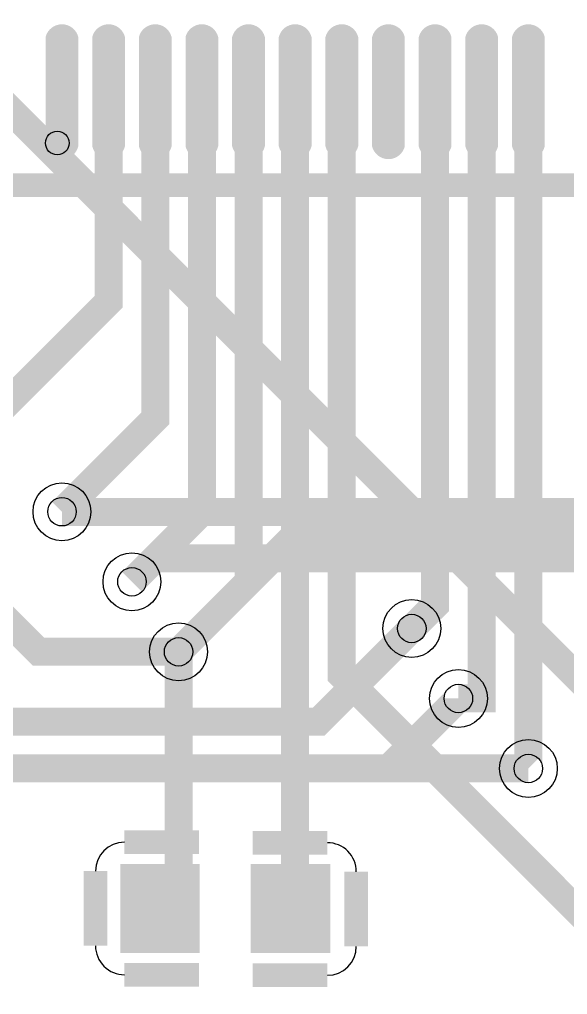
# Model space of a CAD drawing. Header units: millimetres. Extents: x -103 to 103, y -53 to 55.
# Drawn here: x -46.71 to -40.83, y -38.42 to -27.98 of the extents above; entities that cross this region are included whole.
import ezdxf

# ---------------------------------------------------------------- set-up
doc = ezdxf.new("R2010")
doc.units = ezdxf.units.MM
for name, color, linetype, true_color in [('BottomLayer', 7, 'Continuous', 0x0000ff), ('Document', 7, 'Continuous', 0xffffff), ('Hole', 7, 'Continuous', 0x222222), ('Inner1', 7, 'Continuous', 0x999966), ('Inner2', 7, 'Continuous', 0x008000), ('Multi-Layer', 7, 'Continuous', 0xc0c0c0), ('TopLayer', 7, 'Continuous', 0xff0000), ('TopPasteMaskLayer', 7, 'Continuous', 0x808080), ('TopSilkLayer', 7, 'Continuous', 0xffcc00), ('TopSolderMaskLayer', 7, 'Continuous', 0x800080)]:
    doc.layers.add(name, color=color, linetype=linetype, true_color=true_color)

msp = doc.modelspace()

# ---------------------------------------------------------------- hatches: boundary and pattern name
at = {"layer": 'TopLayer'}
for points in [[(-46.09993649987289, -29.250063500127, -0.7853981633974483), (-46.39993649987289, -29.250063500127), (-46.39993649987289, -28.250063500127, -0.7853981633974483), (-46.09993649987289, -28.250063500127)], [(-45.600063500127, -29.250063500127, -0.7853981633974483), (-45.900063500127, -29.250063500127), (-45.900063500127, -28.250063500127, -0.7853981633974483), (-45.600063500127, -28.250063500127)], [(-45.099936499873, -29.250063500127, -0.7853981633974483), (-45.399936499873, -29.250063500127), (-45.399936499873, -28.250063500127, -0.7853981633974483), (-45.099936499873, -28.250063500127)], [(-44.600063500127, -29.250063500127, -0.7853981633974483), (-44.900063500127, -29.250063500127), (-44.900063500127, -28.250063500127, -0.7853981633974483), (-44.600063500127, -28.250063500127)], [(-44.099936499873, -29.250063500127, -0.7853981633974483), (-44.399936499873, -29.250063500127), (-44.399936499873, -28.250063500127, -0.7853981633974483), (-44.099936499873, -28.250063500127)], [(-43.600063500127, -29.250063500127, -0.7853981633974483), (-43.900063500127, -29.250063500127), (-43.900063500127, -28.250063500127, -0.7853981633974483), (-43.600063500127, -28.250063500127)], [(-43.099936499873, -29.250063500127, -0.7853981633974483), (-43.399936499873, -29.250063500127), (-43.399936499873, -28.250063500127, -0.7853981633974483), (-43.099936499873, -28.250063500127)], [(-42.600063500126886, -29.250063500127, -0.7853981633974483), (-42.90006350012688, -29.250063500127), (-42.90006350012688, -28.250063500127, -0.7853981633974483), (-42.600063500126886, -28.250063500127)], [(-42.099936499873, -29.250063500127, -0.7853981633974483), (-42.399936499873, -29.250063500127), (-42.399936499873, -28.250063500127, -0.7853981633974483), (-42.099936499873, -28.250063500127)], [(-41.600063500127, -29.250063500127, -0.7853981633974483), (-41.900063500127, -29.250063500127), (-41.900063500127, -28.250063500127, -0.7853981633974483), (-41.600063500127, -28.250063500127)], [(-41.099936499873, -29.250063500127, -0.7853981633974483), (-41.399936499873, -29.250063500127), (-41.399936499873, -28.250063500127, -0.7853981633974483), (-41.099936499873, -28.250063500127)], [(-44.799999999999955, -37.95001270002547), (-45.60000000000002, -37.95001270002547), (-45.60000000000002, -37.049987299974646), (-44.799999999999955, -37.049987299974646)], [(-43.39999999999998, -37.95001270002547), (-44.200000000000045, -37.95001270002547), (-44.200000000000045, -37.049987299974646), (-43.39999999999998, -37.049987299974646)]]:
    msp.add_hatch(color=256, dxfattribs=at).paths.add_polyline_path(points)
at = {"layer": 'TopPasteMaskLayer'}
for points in [[(-46.25397510795028, -28.1000508001016), (-46.261950723901464, -28.10048260096528), (-46.269900939801914, -28.10132080264168), (-46.277774955549944, -28.10259080518165), (-46.285598171196284, -28.104292608585297), (-46.29329438658874, -28.106375412750822), (-46.30088900177793, -28.108890017780027), (-46.30830581661155, -28.111811023622067), (-46.315595631191286, -28.115113030225984), (-46.32268224536449, -28.11879603759212), (-46.329565659131276, -28.122834645669286), (-46.336220472440914, -28.127254254508557), (-46.34262128524256, -28.132029464058974), (-46.34876809753621, -28.13710947421896), (-46.35463550927102, -28.142545085090205), (-46.36022352044699, -28.148260096520175), (-46.365481330962666, -28.15427990855983), (-46.370408940817924, -28.160553721107476), (-46.375006350012654, -28.167081534163003), (-46.37922275844551, -28.17386334772675), (-46.38310896621783, -28.18084836169669), (-46.38658877317744, -28.18803657607316), (-46.38968757937516, -28.195377190754357), (-46.392405384810786, -28.20289560579124), (-46.39471678943357, -28.21054102108201), (-46.39662179324364, -28.218313436626886), (-46.398094996190025, -28.226162052324185), (-46.399161798323576, -28.234061468122945), (-46.39979679959356, -28.24203708407424), (-46.40000000000009, -28.250012700025422), (-46.40000000000009, -29.250012700025422), (-46.39979679959356, -29.257988315976718), (-46.399161798323576, -29.2659639319279), (-46.398094996190025, -29.273863347726774), (-46.39662179324364, -29.28171196342396), (-46.39471678943357, -29.289484378968723), (-46.392405384810786, -29.297129794259604), (-46.38968757937516, -29.304648209296488), (-46.38658877317744, -29.311988823977686), (-46.38310896621783, -29.31917703835404), (-46.37922275844551, -29.326162052324094), (-46.375006350012654, -29.332943865887728), (-46.370408940817924, -29.33947167894337), (-46.365481330962666, -29.345745491491016), (-46.36022352044699, -29.351765303530556), (-46.35463550927102, -29.35748031496064), (-46.34876809753621, -29.362915925831885), (-46.34262128524256, -29.36799593599187), (-46.336220472440914, -29.3727711455424), (-46.329565659131276, -29.377190754381445), (-46.32268224536449, -29.381229362458726), (-46.315595631191286, -29.384912369824747), (-46.30830581661155, -29.388214376428778), (-46.30088900177793, -29.391135382270818), (-46.29329438658874, -29.393649987300023), (-46.285598171196284, -29.39573279146566), (-46.277774955549944, -29.397434594869196), (-46.269900939801914, -29.398704597409164), (-46.261950723901464, -29.39954279908568), (-46.25397510795028, -29.399974599949132), (-46.24599949199887, -29.399974599949132), (-46.23802387604769, -29.39954279908568), (-46.23007366014724, -29.398704597409164), (-46.22219964439921, -29.397434594869196), (-46.21437642875287, -29.39573279146566), (-46.206680213360414, -29.393649987300023), (-46.19908559817122, -29.391135382270818), (-46.191668783337605, -29.388214376428778), (-46.18437896875798, -29.384912369824747), (-46.17729235458478, -29.381229362458726), (-46.17040894081788, -29.377190754381445), (-46.16375412750824, -29.3727711455424), (-46.1573533147066, -29.36799593599187), (-46.15120650241295, -29.362915925831885), (-46.145339090678135, -29.35748031496064), (-46.13975107950216, -29.351765303530556), (-46.13449326898649, -29.345745491491016), (-46.12956565913123, -29.33947167894337), (-46.1249682499365, -29.332943865887728), (-46.12075184150365, -29.326162052324094), (-46.11686563373132, -29.31917703835404), (-46.11338582677172, -29.311988823977686), (-46.11028702057399, -29.304648209296488), (-46.10756921513848, -29.297129794259604), (-46.10525781051558, -29.289484378968723), (-46.103352806705516, -29.28171196342396), (-46.10187960375913, -29.273863347726774), (-46.10081280162558, -29.2659639319279), (-46.100177800355596, -29.257988315976718), (-46.09997459994929, -29.250012700025422), (-46.09997459994929, -28.250012700025422), (-46.100177800355596, -28.24203708407424), (-46.10081280162558, -28.234061468122945), (-46.10187960375913, -28.226162052324185), (-46.103352806705516, -28.218313436626886), (-46.10525781051558, -28.21054102108201), (-46.10756921513848, -28.20289560579124), (-46.11028702057399, -28.195377190754357), (-46.11338582677172, -28.18803657607316), (-46.11686563373132, -28.18084836169669), (-46.12075184150365, -28.17386334772675), (-46.1249682499365, -28.167081534163003), (-46.12956565913123, -28.160553721107476), (-46.13449326898649, -28.15427990855983), (-46.13975107950216, -28.148260096520175), (-46.145339090678135, -28.142545085090205), (-46.15120650241295, -28.13710947421896), (-46.1573533147066, -28.132029464058974), (-46.16375412750824, -28.127254254508557), (-46.17040894081788, -28.122834645669286), (-46.17729235458478, -28.11879603759212), (-46.18437896875798, -28.115113030225984), (-46.191668783337605, -28.111811023622067), (-46.19908559817122, -28.108890017780027), (-46.206680213360414, -28.106375412750822), (-46.21437642875287, -28.104292608585297), (-46.22219964439921, -28.10259080518165), (-46.23007366014724, -28.10132080264168), (-46.23802387604769, -28.10048260096528), (-46.24599949199887, -28.1000508001016)], [(-45.754102108204165, -28.1000508001016), (-45.76207772415546, -28.10048260096528), (-45.77002794005591, -28.10132080264168), (-45.77790195580394, -28.10259080518165), (-45.785725171450395, -28.104292608585297), (-45.79342138684274, -28.106375412750822), (-45.80101600203204, -28.108890017780027), (-45.80843281686566, -28.111811023622067), (-45.81572263144517, -28.115113030225984), (-45.82280924561849, -28.11879603759212), (-45.82969265938539, -28.122834645669286), (-45.83634747269491, -28.127254254508557), (-45.842748285496555, -28.132029464058974), (-45.84889509779009, -28.13710947421896), (-45.85476250952502, -28.142545085090205), (-45.860350520701104, -28.148260096520175), (-45.86560833121666, -28.15427990855983), (-45.87053594107181, -28.160553721107476), (-45.87513335026665, -28.167081534163003), (-45.879349758699504, -28.17386334772675), (-45.88323596647194, -28.18084836169669), (-45.88671577343155, -28.18803657607316), (-45.88981457962916, -28.195377190754357), (-45.89253238506478, -28.20289560579124), (-45.89484378968757, -28.21054102108201), (-45.89674879349752, -28.218313436626886), (-45.89822199644402, -28.226162052324185), (-45.89928879857757, -28.234061468122945), (-45.899923799847556, -28.24203708407424), (-45.900127000253974, -28.250012700025422), (-45.900127000253974, -29.250012700025422), (-45.899923799847556, -29.257988315976718), (-45.89928879857757, -29.2659639319279), (-45.89822199644402, -29.273863347726774), (-45.89674879349752, -29.28171196342396), (-45.89484378968757, -29.289484378968723), (-45.89253238506478, -29.297129794259604), (-45.88981457962916, -29.304648209296488), (-45.88671577343155, -29.311988823977686), (-45.88323596647194, -29.31917703835404), (-45.879349758699504, -29.326162052324094), (-45.87513335026665, -29.332943865887728), (-45.87053594107181, -29.33947167894337), (-45.86560833121666, -29.345745491491016), (-45.860350520701104, -29.351765303530556), (-45.85476250952502, -29.35748031496064), (-45.84889509779009, -29.362915925831885), (-45.842748285496555, -29.36799593599187), (-45.83634747269491, -29.3727711455424), (-45.82969265938539, -29.377190754381445), (-45.82280924561849, -29.381229362458726), (-45.81572263144517, -29.384912369824747), (-45.80843281686566, -29.388214376428778), (-45.80101600203204, -29.391135382270818), (-45.79342138684274, -29.393649987300023), (-45.785725171450395, -29.39573279146566), (-45.77790195580394, -29.397434594869196), (-45.77002794005591, -29.398704597409164), (-45.76207772415546, -29.39954279908568), (-45.754102108204165, -29.399974599949132), (-45.746126492252984, -29.399974599949132), (-45.7381508763018, -29.39954279908568), (-45.73020066040135, -29.398704597409164), (-45.72232664465332, -29.397434594869196), (-45.71450342900687, -29.39573279146566), (-45.70680721361441, -29.393649987300023), (-45.69921259842522, -29.391135382270818), (-45.6917957835916, -29.388214376428778), (-45.684505969011866, -29.384912369824747), (-45.67741935483866, -29.381229362458726), (-45.670535941071876, -29.377190754381445), (-45.66388112776224, -29.3727711455424), (-45.657480314960594, -29.36799593599187), (-45.651333502666944, -29.362915925831885), (-45.645466090932246, -29.35748031496064), (-45.63987807975616, -29.351765303530556), (-45.6346202692406, -29.345745491491016), (-45.62969265938534, -29.33947167894337), (-45.6250952501905, -29.332943865887728), (-45.620878841757644, -29.326162052324094), (-45.616992633985205, -29.31917703835404), (-45.6135128270256, -29.311988823977686), (-45.6104140208281, -29.304648209296488), (-45.607696215392366, -29.297129794259604), (-45.60538481076969, -29.289484378968723), (-45.603479806959626, -29.28171196342396), (-45.60200660401324, -29.273863347726774), (-45.60093980187969, -29.2659639319279), (-45.60030480060959, -29.257988315976718), (-45.600101600203175, -29.250012700025422), (-45.600101600203175, -28.250012700025422), (-45.60030480060959, -28.24203708407424), (-45.60093980187969, -28.234061468122945), (-45.60200660401324, -28.226162052324185), (-45.603479806959626, -28.218313436626886), (-45.60538481076969, -28.21054102108201), (-45.607696215392366, -28.20289560579124), (-45.6104140208281, -28.195377190754357), (-45.6135128270256, -28.18803657607316), (-45.616992633985205, -28.18084836169669), (-45.620878841757644, -28.17386334772675), (-45.6250952501905, -28.167081534163003), (-45.62969265938534, -28.160553721107476), (-45.6346202692406, -28.15427990855983), (-45.63987807975616, -28.148260096520175), (-45.645466090932246, -28.142545085090205), (-45.651333502666944, -28.13710947421896), (-45.657480314960594, -28.132029464058974), (-45.66388112776224, -28.127254254508557), (-45.670535941071876, -28.122834645669286), (-45.67741935483866, -28.11879603759212), (-45.684505969011866, -28.115113030225984), (-45.6917957835916, -28.111811023622067), (-45.69921259842522, -28.108890017780027), (-45.70680721361441, -28.106375412750822), (-45.71450342900687, -28.104292608585297), (-45.72232664465332, -28.10259080518165), (-45.73020066040135, -28.10132080264168), (-45.7381508763018, -28.10048260096528), (-45.746126492252984, -28.1000508001016)], [(-45.238023876047805, -28.10048260096528), (-45.24599949199899, -28.1000508001016), (-45.25397510795028, -28.1000508001016), (-45.261950723901464, -28.10048260096528), (-45.269900939801914, -28.10132080264168), (-45.277774955549944, -28.10259080518165), (-45.2855981711964, -28.104292608585297), (-45.29329438658874, -28.106375412750822), (-45.300889001778046, -28.108890017780027), (-45.308305816611664, -28.111811023622067), (-45.31559563119117, -28.115113030225984), (-45.32268224536449, -28.11879603759212), (-45.329565659131276, -28.122834645669286), (-45.336220472440914, -28.127254254508557), (-45.34262128524256, -28.132029464058974), (-45.34876809753621, -28.13710947421896), (-45.35463550927102, -28.142545085090205), (-45.36022352044699, -28.148260096520175), (-45.365481330962666, -28.15427990855983), (-45.370408940817924, -28.160553721107476), (-45.375006350012654, -28.167081534163003), (-45.37922275844551, -28.17386334772675), (-45.38310896621795, -28.18084836169669), (-45.38658877317755, -28.18803657607316), (-45.38968757937516, -28.195377190754357), (-45.39240538481067, -28.20289560579124), (-45.39471678943357, -28.21054102108201), (-45.39662179324364, -28.218313436626886), (-45.398094996190025, -28.226162052324185), (-45.399161798323576, -28.234061468122945), (-45.39979679959356, -28.24203708407424), (-45.39999999999998, -28.250012700025422), (-45.39999999999998, -29.250012700025422), (-45.39979679959356, -29.257988315976718), (-45.399161798323576, -29.2659639319279), (-45.398094996190025, -29.273863347726774), (-45.39662179324364, -29.28171196342396), (-45.39471678943357, -29.289484378968723), (-45.39240538481067, -29.297129794259604), (-45.38968757937516, -29.304648209296488), (-45.38658877317755, -29.311988823977686), (-45.38310896621795, -29.31917703835404), (-45.37922275844551, -29.326162052324094), (-45.375006350012654, -29.332943865887728), (-45.370408940817924, -29.33947167894337), (-45.365481330962666, -29.345745491491016), (-45.36022352044699, -29.351765303530556), (-45.35463550927102, -29.35748031496064), (-45.34876809753621, -29.362915925831885), (-45.34262128524256, -29.36799593599187), (-45.336220472440914, -29.3727711455424), (-45.329565659131276, -29.377190754381445), (-45.32268224536449, -29.381229362458726), (-45.31559563119117, -29.384912369824747), (-45.308305816611664, -29.388214376428778), (-45.300889001778046, -29.391135382270818), (-45.29329438658874, -29.393649987300023), (-45.2855981711964, -29.39573279146566), (-45.277774955549944, -29.397434594869196), (-45.269900939801914, -29.398704597409164), (-45.261950723901464, -29.39954279908568), (-45.25397510795028, -29.399974599949132), (-45.24599949199899, -29.399974599949132), (-45.238023876047805, -29.39954279908568), (-45.230073660147355, -29.398704597409164), (-45.222199644399325, -29.397434594869196), (-45.21437642875287, -29.39573279146566), (-45.206680213360414, -29.393649987300023), (-45.19908559817122, -29.391135382270818), (-45.191668783337605, -29.388214376428778), (-45.18437896875787, -29.384912369824747), (-45.177292354584665, -29.381229362458726), (-45.17040894081788, -29.377190754381445), (-45.16375412750824, -29.3727711455424), (-45.15735331470671, -29.36799593599187), (-45.15120650241295, -29.362915925831885), (-45.145339090678135, -29.35748031496064), (-45.13975107950216, -29.351765303530556), (-45.13449326898649, -29.345745491491016), (-45.129565659131345, -29.33947167894337), (-45.1249682499365, -29.332943865887728), (-45.12075184150376, -29.326162052324094), (-45.11686563373132, -29.31917703835404), (-45.113385826771605, -29.311988823977686), (-45.110287020574106, -29.304648209296488), (-45.10756921513837, -29.297129794259604), (-45.10525781051558, -29.289484378968723), (-45.10335280670563, -29.28171196342396), (-45.101879603759244, -29.273863347726774), (-45.10081280162558, -29.2659639319279), (-45.100177800355596, -29.257988315976718), (-45.09997459994918, -29.250012700025422), (-45.09997459994918, -28.250012700025422), (-45.100177800355596, -28.24203708407424), (-45.10081280162558, -28.234061468122945), (-45.101879603759244, -28.226162052324185), (-45.10335280670563, -28.218313436626886), (-45.10525781051558, -28.21054102108201), (-45.10756921513837, -28.20289560579124), (-45.110287020574106, -28.195377190754357), (-45.113385826771605, -28.18803657607316), (-45.11686563373132, -28.18084836169669), (-45.12075184150376, -28.17386334772675), (-45.1249682499365, -28.167081534163003), (-45.129565659131345, -28.160553721107476), (-45.13449326898649, -28.15427990855983), (-45.13975107950216, -28.148260096520175), (-45.145339090678135, -28.142545085090205), (-45.15120650241295, -28.13710947421896), (-45.15735331470671, -28.132029464058974), (-45.16375412750824, -28.127254254508557), (-45.17040894081788, -28.122834645669286), (-45.177292354584665, -28.11879603759212), (-45.18437896875787, -28.115113030225984), (-45.191668783337605, -28.111811023622067), (-45.19908559817122, -28.108890017780027), (-45.206680213360414, -28.106375412750822), (-45.21437642875287, -28.104292608585297), (-45.222199644399325, -28.10259080518165), (-45.230073660147355, -28.10132080264168)], [(-44.754102108204165, -28.1000508001016), (-44.76207772415546, -28.10048260096528), (-44.7700279400558, -28.10132080264168), (-44.77790195580383, -28.10259080518165), (-44.78572517145028, -28.104292608585297), (-44.79342138684285, -28.106375412750822), (-44.80101600203204, -28.108890017780027), (-44.80843281686566, -28.111811023622067), (-44.81572263144528, -28.115113030225984), (-44.82280924561849, -28.11879603759212), (-44.82969265938527, -28.122834645669286), (-44.83634747269491, -28.127254254508557), (-44.842748285496555, -28.132029464058974), (-44.848895097790205, -28.13710947421896), (-44.8547625095249, -28.142545085090205), (-44.860350520701104, -28.148260096520175), (-44.86560833121666, -28.15427990855983), (-44.87053594107181, -28.160553721107476), (-44.875133350266765, -28.167081534163003), (-44.879349758699504, -28.17386334772675), (-44.88323596647194, -28.18084836169669), (-44.88671577343155, -28.18803657607316), (-44.88981457962916, -28.195377190754357), (-44.89253238506478, -28.20289560579124), (-44.89484378968757, -28.21054102108201), (-44.89674879349752, -28.218313436626886), (-44.89822199644391, -28.226162052324185), (-44.89928879857757, -28.234061468122945), (-44.89992379984767, -28.24203708407424), (-44.900127000253974, -28.250012700025422), (-44.900127000253974, -29.250012700025422), (-44.89992379984767, -29.257988315976718), (-44.89928879857757, -29.2659639319279), (-44.89822199644391, -29.273863347726774), (-44.89674879349752, -29.28171196342396), (-44.89484378968757, -29.289484378968723), (-44.89253238506478, -29.297129794259604), (-44.88981457962916, -29.304648209296488), (-44.88671577343155, -29.311988823977686), (-44.88323596647194, -29.31917703835404), (-44.879349758699504, -29.326162052324094), (-44.875133350266765, -29.332943865887728), (-44.87053594107181, -29.33947167894337), (-44.86560833121666, -29.345745491491016), (-44.860350520701104, -29.351765303530556), (-44.8547625095249, -29.35748031496064), (-44.848895097790205, -29.362915925831885), (-44.842748285496555, -29.36799593599187), (-44.83634747269491, -29.3727711455424), (-44.82969265938527, -29.377190754381445), (-44.82280924561849, -29.381229362458726), (-44.81572263144528, -29.384912369824747), (-44.80843281686566, -29.388214376428778), (-44.80101600203204, -29.391135382270818), (-44.79342138684285, -29.393649987300023), (-44.78572517145028, -29.39573279146566), (-44.77790195580383, -29.397434594869196), (-44.7700279400558, -29.398704597409164), (-44.76207772415546, -29.39954279908568), (-44.754102108204165, -29.399974599949132), (-44.746126492252984, -29.399974599949132), (-44.7381508763018, -29.39954279908568), (-44.73020066040135, -29.398704597409164), (-44.72232664465332, -29.397434594869196), (-44.71450342900687, -29.39573279146566), (-44.70680721361441, -29.393649987300023), (-44.699212598425106, -29.391135382270818), (-44.69179578359149, -29.388214376428778), (-44.68450596901198, -29.384912369824747), (-44.67741935483866, -29.381229362458726), (-44.670535941071876, -29.377190754381445), (-44.66388112776224, -29.3727711455424), (-44.657480314960594, -29.36799593599187), (-44.65133350266706, -29.362915925831885), (-44.645466090932246, -29.35748031496064), (-44.639878079756045, -29.351765303530556), (-44.6346202692406, -29.345745491491016), (-44.62969265938534, -29.33947167894337), (-44.6250952501905, -29.332943865887728), (-44.620878841757644, -29.326162052324094), (-44.616992633985205, -29.31917703835404), (-44.6135128270256, -29.311988823977686), (-44.61041402082799, -29.304648209296488), (-44.607696215392366, -29.297129794259604), (-44.60538481076958, -29.289484378968723), (-44.603479806959626, -29.28171196342396), (-44.60200660401324, -29.273863347726774), (-44.600939801879576, -29.2659639319279), (-44.60030480060959, -29.257988315976718), (-44.600101600203175, -29.250012700025422), (-44.600101600203175, -28.250012700025422), (-44.60030480060959, -28.24203708407424), (-44.600939801879576, -28.234061468122945), (-44.60200660401324, -28.226162052324185), (-44.603479806959626, -28.218313436626886), (-44.60538481076958, -28.21054102108201), (-44.607696215392366, -28.20289560579124), (-44.61041402082799, -28.195377190754357), (-44.6135128270256, -28.18803657607316), (-44.616992633985205, -28.18084836169669), (-44.620878841757644, -28.17386334772675), (-44.6250952501905, -28.167081534163003), (-44.62969265938534, -28.160553721107476), (-44.6346202692406, -28.15427990855983), (-44.639878079756045, -28.148260096520175), (-44.645466090932246, -28.142545085090205), (-44.65133350266706, -28.13710947421896), (-44.657480314960594, -28.132029464058974), (-44.66388112776224, -28.127254254508557), (-44.670535941071876, -28.122834645669286), (-44.67741935483866, -28.11879603759212), (-44.68450596901198, -28.115113030225984), (-44.69179578359149, -28.111811023622067), (-44.699212598425106, -28.108890017780027), (-44.70680721361441, -28.106375412750822), (-44.71450342900687, -28.104292608585297), (-44.72232664465332, -28.10259080518165), (-44.73020066040135, -28.10132080264168), (-44.7381508763018, -28.10048260096528), (-44.746126492252984, -28.1000508001016)], [(-44.238023876047805, -28.10048260096528), (-44.24599949199899, -28.1000508001016), (-44.25397510795017, -28.1000508001016), (-44.261950723901464, -28.10048260096528), (-44.2699009398018, -28.10132080264168), (-44.277774955549944, -28.10259080518165), (-44.2855981711964, -28.104292608585297), (-44.29329438658874, -28.106375412750822), (-44.300889001778046, -28.108890017780027), (-44.308305816611664, -28.111811023622067), (-44.31559563119117, -28.115113030225984), (-44.32268224536449, -28.11879603759212), (-44.32956565913139, -28.122834645669286), (-44.336220472440914, -28.127254254508557), (-44.34262128524256, -28.132029464058974), (-44.348768097536095, -28.13710947421896), (-44.35463550927102, -28.142545085090205), (-44.36022352044711, -28.148260096520175), (-44.365481330962666, -28.15427990855983), (-44.37040894081781, -28.160553721107476), (-44.375006350012654, -28.167081534163003), (-44.37922275844551, -28.17386334772675), (-44.38310896621795, -28.18084836169669), (-44.38658877317755, -28.18803657607316), (-44.38968757937516, -28.195377190754357), (-44.392405384810786, -28.20289560579124), (-44.39471678943357, -28.21054102108201), (-44.396621793243526, -28.218313436626886), (-44.398094996190025, -28.226162052324185), (-44.399161798323576, -28.234061468122945), (-44.39979679959367, -28.24203708407424), (-44.39999999999998, -28.250012700025422), (-44.39999999999998, -29.250012700025422), (-44.39979679959367, -29.257988315976718), (-44.399161798323576, -29.2659639319279), (-44.398094996190025, -29.273863347726774), (-44.396621793243526, -29.28171196342396), (-44.39471678943357, -29.289484378968723), (-44.392405384810786, -29.297129794259604), (-44.38968757937516, -29.304648209296488), (-44.38658877317755, -29.311988823977686), (-44.38310896621795, -29.31917703835404), (-44.37922275844551, -29.326162052324094), (-44.375006350012654, -29.332943865887728), (-44.37040894081781, -29.33947167894337), (-44.365481330962666, -29.345745491491016), (-44.36022352044711, -29.351765303530556), (-44.35463550927102, -29.35748031496064), (-44.348768097536095, -29.362915925831885), (-44.34262128524256, -29.36799593599187), (-44.336220472440914, -29.3727711455424), (-44.32956565913139, -29.377190754381445), (-44.32268224536449, -29.381229362458726), (-44.31559563119117, -29.384912369824747), (-44.308305816611664, -29.388214376428778), (-44.300889001778046, -29.391135382270818), (-44.29329438658874, -29.393649987300023), (-44.2855981711964, -29.39573279146566), (-44.277774955549944, -29.397434594869196), (-44.2699009398018, -29.398704597409164), (-44.261950723901464, -29.39954279908568), (-44.25397510795017, -29.399974599949132), (-44.24599949199899, -29.399974599949132), (-44.238023876047805, -29.39954279908568), (-44.230073660147355, -29.398704597409164), (-44.222199644399325, -29.397434594869196), (-44.21437642875287, -29.39573279146566), (-44.20668021336053, -29.393649987300023), (-44.19908559817122, -29.391135382270818), (-44.19166878333749, -29.388214376428778), (-44.18437896875787, -29.384912369824747), (-44.177292354584665, -29.381229362458726), (-44.17040894081788, -29.377190754381445), (-44.16375412750824, -29.3727711455424), (-44.1573533147066, -29.36799593599187), (-44.15120650241295, -29.362915925831885), (-44.14533909067825, -29.35748031496064), (-44.13975107950216, -29.351765303530556), (-44.1344932689866, -29.345745491491016), (-44.129565659131345, -29.33947167894337), (-44.12496824993639, -29.332943865887728), (-44.12075184150365, -29.326162052324094), (-44.11686563373121, -29.31917703835404), (-44.113385826771605, -29.311988823977686), (-44.110287020574106, -29.304648209296488), (-44.10756921513837, -29.297129794259604), (-44.105257810515695, -29.289484378968723), (-44.10335280670563, -29.28171196342396), (-44.101879603759244, -29.273863347726774), (-44.10081280162558, -29.2659639319279), (-44.100177800355596, -29.257988315976718), (-44.09997459994918, -29.250012700025422), (-44.09997459994918, -28.250012700025422), (-44.100177800355596, -28.24203708407424), (-44.10081280162558, -28.234061468122945), (-44.101879603759244, -28.226162052324185), (-44.10335280670563, -28.218313436626886), (-44.105257810515695, -28.21054102108201), (-44.10756921513837, -28.20289560579124), (-44.110287020574106, -28.195377190754357), (-44.113385826771605, -28.18803657607316), (-44.11686563373121, -28.18084836169669), (-44.12075184150365, -28.17386334772675), (-44.12496824993639, -28.167081534163003), (-44.129565659131345, -28.160553721107476), (-44.1344932689866, -28.15427990855983), (-44.13975107950216, -28.148260096520175), (-44.14533909067825, -28.142545085090205), (-44.15120650241295, -28.13710947421896), (-44.1573533147066, -28.132029464058974), (-44.16375412750824, -28.127254254508557), (-44.17040894081788, -28.122834645669286), (-44.177292354584665, -28.11879603759212), (-44.18437896875787, -28.115113030225984), (-44.19166878333749, -28.111811023622067), (-44.19908559817122, -28.108890017780027), (-44.20668021336053, -28.106375412750822), (-44.21437642875287, -28.104292608585297), (-44.222199644399325, -28.10259080518165), (-44.230073660147355, -28.10132080264168)], [(-43.754102108204165, -28.1000508001016), (-43.76207772415535, -28.10048260096528), (-43.77002794005591, -28.10132080264168), (-43.77790195580383, -28.10259080518165), (-43.78572517145028, -28.104292608585297), (-43.79342138684274, -28.106375412750822), (-43.80101600203193, -28.108890017780027), (-43.80843281686566, -28.111811023622067), (-43.81572263144528, -28.115113030225984), (-43.82280924561849, -28.11879603759212), (-43.82969265938527, -28.122834645669286), (-43.836347472695024, -28.127254254508557), (-43.842748285496555, -28.132029464058974), (-43.848895097790205, -28.13710947421896), (-43.85476250952502, -28.142545085090205), (-43.86035052070099, -28.148260096520175), (-43.86560833121666, -28.15427990855983), (-43.87053594107192, -28.160553721107476), (-43.87513335026665, -28.167081534163003), (-43.879349758699504, -28.17386334772675), (-43.88323596647194, -28.18084836169669), (-43.88671577343155, -28.18803657607316), (-43.889814579629046, -28.195377190754357), (-43.89253238506478, -28.20289560579124), (-43.89484378968757, -28.21054102108201), (-43.896748793497636, -28.218313436626886), (-43.89822199644391, -28.226162052324185), (-43.89928879857757, -28.234061468122945), (-43.899923799847556, -28.24203708407424), (-43.900127000253974, -28.250012700025422), (-43.900127000253974, -29.250012700025422), (-43.899923799847556, -29.257988315976718), (-43.89928879857757, -29.2659639319279), (-43.89822199644391, -29.273863347726774), (-43.896748793497636, -29.28171196342396), (-43.89484378968757, -29.289484378968723), (-43.89253238506478, -29.297129794259604), (-43.889814579629046, -29.304648209296488), (-43.88671577343155, -29.311988823977686), (-43.88323596647194, -29.31917703835404), (-43.879349758699504, -29.326162052324094), (-43.87513335026665, -29.332943865887728), (-43.87053594107192, -29.33947167894337), (-43.86560833121666, -29.345745491491016), (-43.86035052070099, -29.351765303530556), (-43.85476250952502, -29.35748031496064), (-43.848895097790205, -29.362915925831885), (-43.842748285496555, -29.36799593599187), (-43.836347472695024, -29.3727711455424), (-43.82969265938527, -29.377190754381445), (-43.82280924561849, -29.381229362458726), (-43.81572263144528, -29.384912369824747), (-43.80843281686566, -29.388214376428778), (-43.80101600203193, -29.391135382270818), (-43.79342138684274, -29.393649987300023), (-43.78572517145028, -29.39573279146566), (-43.77790195580383, -29.397434594869196), (-43.77002794005591, -29.398704597409164), (-43.76207772415535, -29.39954279908568), (-43.754102108204165, -29.399974599949132), (-43.746126492252984, -29.399974599949132), (-43.73815087630169, -29.39954279908568), (-43.73020066040135, -29.398704597409164), (-43.72232664465321, -29.397434594869196), (-43.714503429006754, -29.39573279146566), (-43.70680721361441, -29.393649987300023), (-43.69921259842522, -29.391135382270818), (-43.6917957835916, -29.388214376428778), (-43.68450596901198, -29.384912369824747), (-43.677419354838776, -29.381229362458726), (-43.670535941071876, -29.377190754381445), (-43.66388112776224, -29.3727711455424), (-43.657480314960594, -29.36799593599187), (-43.65133350266706, -29.362915925831885), (-43.64546609093213, -29.35748031496064), (-43.63987807975616, -29.351765303530556), (-43.634620269240486, -29.345745491491016), (-43.62969265938534, -29.33947167894337), (-43.6250952501905, -29.332943865887728), (-43.620878841757644, -29.326162052324094), (-43.616992633985205, -29.31917703835404), (-43.6135128270256, -29.311988823977686), (-43.61041402082799, -29.304648209296488), (-43.60769621539248, -29.297129794259604), (-43.60538481076958, -29.289484378968723), (-43.603479806959626, -29.28171196342396), (-43.60200660401313, -29.273863347726774), (-43.600939801879576, -29.2659639319279), (-43.60030480060959, -29.257988315976718), (-43.600101600203175, -29.250012700025422), (-43.600101600203175, -28.250012700025422), (-43.60030480060959, -28.24203708407424), (-43.600939801879576, -28.234061468122945), (-43.60200660401313, -28.226162052324185), (-43.603479806959626, -28.218313436626886), (-43.60538481076958, -28.21054102108201), (-43.60769621539248, -28.20289560579124), (-43.61041402082799, -28.195377190754357), (-43.6135128270256, -28.18803657607316), (-43.616992633985205, -28.18084836169669), (-43.620878841757644, -28.17386334772675), (-43.6250952501905, -28.167081534163003), (-43.62969265938534, -28.160553721107476), (-43.634620269240486, -28.15427990855983), (-43.63987807975616, -28.148260096520175), (-43.64546609093213, -28.142545085090205), (-43.65133350266706, -28.13710947421896), (-43.657480314960594, -28.132029464058974), (-43.66388112776224, -28.127254254508557), (-43.670535941071876, -28.122834645669286), (-43.677419354838776, -28.11879603759212), (-43.68450596901198, -28.115113030225984), (-43.6917957835916, -28.111811023622067), (-43.69921259842522, -28.108890017780027), (-43.70680721361441, -28.106375412750822), (-43.714503429006754, -28.104292608585297), (-43.72232664465321, -28.10259080518165), (-43.73020066040135, -28.10132080264168), (-43.73815087630169, -28.10048260096528), (-43.746126492252984, -28.1000508001016)], [(-43.23802387604769, -28.10048260096528), (-43.24599949199899, -28.1000508001016), (-43.25397510795017, -28.1000508001016), (-43.26195072390135, -28.10048260096528), (-43.2699009398018, -28.10132080264168), (-43.27777495554983, -28.10259080518165), (-43.285598171196284, -28.104292608585297), (-43.293294386588855, -28.106375412750822), (-43.300889001778046, -28.108890017780027), (-43.308305816611664, -28.111811023622067), (-43.315595631191286, -28.115113030225984), (-43.32268224536449, -28.11879603759212), (-43.329565659131276, -28.122834645669286), (-43.336220472440914, -28.127254254508557), (-43.34262128524256, -28.132029464058974), (-43.34876809753621, -28.13710947421896), (-43.35463550927102, -28.142545085090205), (-43.36022352044699, -28.148260096520175), (-43.36548133096255, -28.15427990855983), (-43.37040894081781, -28.160553721107476), (-43.37500635001277, -28.167081534163003), (-43.37922275844551, -28.17386334772675), (-43.38310896621795, -28.18084836169669), (-43.38658877317755, -28.18803657607316), (-43.38968757937516, -28.195377190754357), (-43.392405384810786, -28.20289560579124), (-43.39471678943357, -28.21054102108201), (-43.396621793243526, -28.218313436626886), (-43.39809499618991, -28.226162052324185), (-43.399161798323576, -28.234061468122945), (-43.39979679959356, -28.24203708407424), (-43.39999999999998, -28.250012700025422), (-43.39999999999998, -29.250012700025422), (-43.39979679959356, -29.257988315976718), (-43.399161798323576, -29.2659639319279), (-43.39809499618991, -29.273863347726774), (-43.396621793243526, -29.28171196342396), (-43.39471678943357, -29.289484378968723), (-43.392405384810786, -29.297129794259604), (-43.38968757937516, -29.304648209296488), (-43.38658877317755, -29.311988823977686), (-43.38310896621795, -29.31917703835404), (-43.37922275844551, -29.326162052324094), (-43.37500635001277, -29.332943865887728), (-43.37040894081781, -29.33947167894337), (-43.36548133096255, -29.345745491491016), (-43.36022352044699, -29.351765303530556), (-43.35463550927102, -29.35748031496064), (-43.34876809753621, -29.362915925831885), (-43.34262128524256, -29.36799593599187), (-43.336220472440914, -29.3727711455424), (-43.329565659131276, -29.377190754381445), (-43.32268224536449, -29.381229362458726), (-43.315595631191286, -29.384912369824747), (-43.308305816611664, -29.388214376428778), (-43.300889001778046, -29.391135382270818), (-43.293294386588855, -29.393649987300023), (-43.285598171196284, -29.39573279146566), (-43.27777495554983, -29.397434594869196), (-43.2699009398018, -29.398704597409164), (-43.26195072390135, -29.39954279908568), (-43.25397510795017, -29.399974599949132), (-43.24599949199899, -29.399974599949132), (-43.23802387604769, -29.39954279908568), (-43.230073660147355, -29.398704597409164), (-43.222199644399325, -29.397434594869196), (-43.21437642875287, -29.39573279146566), (-43.206680213360414, -29.393649987300023), (-43.19908559817111, -29.391135382270818), (-43.19166878333749, -29.388214376428778), (-43.18437896875798, -29.384912369824747), (-43.177292354584665, -29.381229362458726), (-43.170408940817765, -29.377190754381445), (-43.16375412750824, -29.3727711455424), (-43.1573533147066, -29.36799593599187), (-43.15120650241306, -29.362915925831885), (-43.145339090678135, -29.35748031496064), (-43.13975107950216, -29.351765303530556), (-43.13449326898649, -29.345745491491016), (-43.129565659131345, -29.33947167894337), (-43.1249682499365, -29.332943865887728), (-43.12075184150365, -29.326162052324094), (-43.11686563373121, -29.31917703835404), (-43.113385826771605, -29.311988823977686), (-43.11028702057399, -29.304648209296488), (-43.10756921513848, -29.297129794259604), (-43.10525781051558, -29.289484378968723), (-43.10335280670563, -29.28171196342396), (-43.101879603759244, -29.273863347726774), (-43.10081280162558, -29.2659639319279), (-43.100177800355596, -29.257988315976718), (-43.09997459994918, -29.250012700025422), (-43.09997459994918, -28.250012700025422), (-43.100177800355596, -28.24203708407424), (-43.10081280162558, -28.234061468122945), (-43.101879603759244, -28.226162052324185), (-43.10335280670563, -28.218313436626886), (-43.10525781051558, -28.21054102108201), (-43.10756921513848, -28.20289560579124), (-43.11028702057399, -28.195377190754357), (-43.113385826771605, -28.18803657607316), (-43.11686563373121, -28.18084836169669), (-43.12075184150365, -28.17386334772675), (-43.1249682499365, -28.167081534163003), (-43.129565659131345, -28.160553721107476), (-43.13449326898649, -28.15427990855983), (-43.13975107950216, -28.148260096520175), (-43.145339090678135, -28.142545085090205), (-43.15120650241306, -28.13710947421896), (-43.1573533147066, -28.132029464058974), (-43.16375412750824, -28.127254254508557), (-43.170408940817765, -28.122834645669286), (-43.177292354584665, -28.11879603759212), (-43.18437896875798, -28.115113030225984), (-43.19166878333749, -28.111811023622067), (-43.19908559817111, -28.108890017780027), (-43.206680213360414, -28.106375412750822), (-43.21437642875287, -28.104292608585297), (-43.222199644399325, -28.10259080518165), (-43.230073660147355, -28.10132080264168)], [(-42.73815087630169, -28.10048260096528), (-42.74612649225287, -28.1000508001016), (-42.75410210820428, -28.1000508001016), (-42.76207772415546, -28.10048260096528), (-42.77002794005591, -28.10132080264168), (-42.77790195580394, -28.10259080518165), (-42.78572517145028, -28.104292608585297), (-42.79342138684274, -28.106375412750822), (-42.80101600203193, -28.108890017780027), (-42.80843281686555, -28.111811023622067), (-42.81572263144528, -28.115113030225984), (-42.82280924561849, -28.11879603759212), (-42.82969265938527, -28.122834645669286), (-42.83634747269491, -28.127254254508557), (-42.842748285496555, -28.132029464058974), (-42.848895097790205, -28.13710947421896), (-42.85476250952502, -28.142545085090205), (-42.86035052070099, -28.148260096520175), (-42.86560833121666, -28.15427990855983), (-42.87053594107192, -28.160553721107476), (-42.87513335026665, -28.167081534163003), (-42.879349758699504, -28.17386334772675), (-42.88323596647183, -28.18084836169669), (-42.88671577343143, -28.18803657607316), (-42.88981457962916, -28.195377190754357), (-42.89253238506478, -28.20289560579124), (-42.89484378968757, -28.21054102108201), (-42.896748793497636, -28.218313436626886), (-42.89822199644402, -28.226162052324185), (-42.89928879857757, -28.234061468122945), (-42.899923799847556, -28.24203708407424), (-42.90012700025409, -28.250012700025422), (-42.90012700025409, -29.250012700025422), (-42.899923799847556, -29.257988315976718), (-42.89928879857757, -29.2659639319279), (-42.89822199644402, -29.273863347726774), (-42.896748793497636, -29.28171196342396), (-42.89484378968757, -29.289484378968723), (-42.89253238506478, -29.297129794259604), (-42.88981457962916, -29.304648209296488), (-42.88671577343143, -29.311988823977686), (-42.88323596647183, -29.31917703835404), (-42.879349758699504, -29.326162052324094), (-42.87513335026665, -29.332943865887728), (-42.87053594107192, -29.33947167894337), (-42.86560833121666, -29.345745491491016), (-42.86035052070099, -29.351765303530556), (-42.85476250952502, -29.35748031496064), (-42.848895097790205, -29.362915925831885), (-42.842748285496555, -29.36799593599187), (-42.83634747269491, -29.3727711455424), (-42.82969265938527, -29.377190754381445), (-42.82280924561849, -29.381229362458726), (-42.81572263144528, -29.384912369824747), (-42.80843281686555, -29.388214376428778), (-42.80101600203193, -29.391135382270818), (-42.79342138684274, -29.393649987300023), (-42.78572517145028, -29.39573279146566), (-42.77790195580394, -29.397434594869196), (-42.77002794005591, -29.398704597409164), (-42.76207772415546, -29.39954279908568), (-42.75410210820428, -29.399974599949132), (-42.74612649225287, -29.399974599949132), (-42.73815087630169, -29.39954279908568), (-42.73020066040124, -29.398704597409164), (-42.72232664465321, -29.397434594869196), (-42.71450342900687, -29.39573279146566), (-42.70680721361441, -29.393649987300023), (-42.69921259842522, -29.391135382270818), (-42.6917957835916, -29.388214376428778), (-42.684505969011866, -29.384912369824747), (-42.677419354838776, -29.381229362458726), (-42.670535941071876, -29.377190754381445), (-42.66388112776224, -29.3727711455424), (-42.657480314960594, -29.36799593599187), (-42.651333502666944, -29.362915925831885), (-42.64546609093213, -29.35748031496064), (-42.63987807975616, -29.351765303530556), (-42.634620269240486, -29.345745491491016), (-42.62969265938523, -29.33947167894337), (-42.6250952501905, -29.332943865887728), (-42.62087884175776, -29.326162052324094), (-42.61699263398532, -29.31917703835404), (-42.613512827025716, -29.311988823977686), (-42.61041402082799, -29.304648209296488), (-42.60769621539248, -29.297129794259604), (-42.60538481076958, -29.289484378968723), (-42.60347980695951, -29.28171196342396), (-42.60200660401313, -29.273863347726774), (-42.600939801879576, -29.2659639319279), (-42.60030480060959, -29.257988315976718), (-42.60010160020329, -29.250012700025422), (-42.60010160020329, -28.250012700025422), (-42.60030480060959, -28.24203708407424), (-42.600939801879576, -28.234061468122945), (-42.60200660401313, -28.226162052324185), (-42.60347980695951, -28.218313436626886), (-42.60538481076958, -28.21054102108201), (-42.60769621539248, -28.20289560579124), (-42.61041402082799, -28.195377190754357), (-42.613512827025716, -28.18803657607316), (-42.61699263398532, -28.18084836169669), (-42.62087884175776, -28.17386334772675), (-42.6250952501905, -28.167081534163003), (-42.62969265938523, -28.160553721107476), (-42.634620269240486, -28.15427990855983), (-42.63987807975616, -28.148260096520175), (-42.64546609093213, -28.142545085090205), (-42.651333502666944, -28.13710947421896), (-42.657480314960594, -28.132029464058974), (-42.66388112776224, -28.127254254508557), (-42.670535941071876, -28.122834645669286), (-42.677419354838776, -28.11879603759212), (-42.684505969011866, -28.115113030225984), (-42.6917957835916, -28.111811023622067), (-42.69921259842522, -28.108890017780027), (-42.70680721361441, -28.106375412750822), (-42.71450342900687, -28.104292608585297), (-42.72232664465321, -28.10259080518165), (-42.73020066040124, -28.10132080264168)], [(-42.23802387604769, -28.10048260096528), (-42.24599949199899, -28.1000508001016), (-42.25397510795017, -28.1000508001016), (-42.261950723901464, -28.10048260096528), (-42.269900939801914, -28.10132080264168), (-42.277774955549944, -28.10259080518165), (-42.285598171196284, -28.104292608585297), (-42.29329438658874, -28.106375412750822), (-42.30088900177793, -28.108890017780027), (-42.30830581661155, -28.111811023622067), (-42.315595631191286, -28.115113030225984), (-42.32268224536449, -28.11879603759212), (-42.329565659131276, -28.122834645669286), (-42.33622047244103, -28.127254254508557), (-42.34262128524267, -28.132029464058974), (-42.34876809753621, -28.13710947421896), (-42.35463550927102, -28.142545085090205), (-42.36022352044699, -28.148260096520175), (-42.365481330962666, -28.15427990855983), (-42.370408940817924, -28.160553721107476), (-42.375006350012654, -28.167081534163003), (-42.37922275844551, -28.17386334772675), (-42.38310896621783, -28.18084836169669), (-42.38658877317755, -28.18803657607316), (-42.38968757937516, -28.195377190754357), (-42.392405384810786, -28.20289560579124), (-42.39471678943357, -28.21054102108201), (-42.39662179324364, -28.218313436626886), (-42.398094996190025, -28.226162052324185), (-42.399161798323576, -28.234061468122945), (-42.39979679959356, -28.24203708407424), (-42.39999999999998, -28.250012700025422), (-42.39999999999998, -29.250012700025422), (-42.39979679959356, -29.257988315976718), (-42.399161798323576, -29.2659639319279), (-42.398094996190025, -29.273863347726774), (-42.39662179324364, -29.28171196342396), (-42.39471678943357, -29.289484378968723), (-42.392405384810786, -29.297129794259604), (-42.38968757937516, -29.304648209296488), (-42.38658877317755, -29.311988823977686), (-42.38310896621783, -29.31917703835404), (-42.37922275844551, -29.326162052324094), (-42.375006350012654, -29.332943865887728), (-42.370408940817924, -29.33947167894337), (-42.365481330962666, -29.345745491491016), (-42.36022352044699, -29.351765303530556), (-42.35463550927102, -29.35748031496064), (-42.34876809753621, -29.362915925831885), (-42.34262128524267, -29.36799593599187), (-42.33622047244103, -29.3727711455424), (-42.329565659131276, -29.377190754381445), (-42.32268224536449, -29.381229362458726), (-42.315595631191286, -29.384912369824747), (-42.30830581661155, -29.388214376428778), (-42.30088900177793, -29.391135382270818), (-42.29329438658874, -29.393649987300023), (-42.285598171196284, -29.39573279146566), (-42.277774955549944, -29.397434594869196), (-42.269900939801914, -29.398704597409164), (-42.261950723901464, -29.39954279908568), (-42.25397510795017, -29.399974599949132), (-42.24599949199899, -29.399974599949132), (-42.23802387604769, -29.39954279908568), (-42.23007366014724, -29.398704597409164), (-42.22219964439921, -29.397434594869196), (-42.21437642875276, -29.39573279146566), (-42.206680213360414, -29.393649987300023), (-42.19908559817122, -29.391135382270818), (-42.191668783337605, -29.388214376428778), (-42.18437896875798, -29.384912369824747), (-42.17729235458478, -29.381229362458726), (-42.17040894081788, -29.377190754381445), (-42.16375412750824, -29.3727711455424), (-42.1573533147066, -29.36799593599187), (-42.15120650241306, -29.362915925831885), (-42.145339090678135, -29.35748031496064), (-42.13975107950216, -29.351765303530556), (-42.13449326898649, -29.345745491491016), (-42.12956565913123, -29.33947167894337), (-42.1249682499365, -29.332943865887728), (-42.12075184150365, -29.326162052324094), (-42.11686563373132, -29.31917703835404), (-42.11338582677172, -29.311988823977686), (-42.11028702057399, -29.304648209296488), (-42.10756921513848, -29.297129794259604), (-42.10525781051558, -29.289484378968723), (-42.10335280670563, -29.28171196342396), (-42.10187960375913, -29.273863347726774), (-42.10081280162558, -29.2659639319279), (-42.100177800355596, -29.257988315976718), (-42.09997459994918, -29.250012700025422), (-42.09997459994918, -28.250012700025422), (-42.100177800355596, -28.24203708407424), (-42.10081280162558, -28.234061468122945), (-42.10187960375913, -28.226162052324185), (-42.10335280670563, -28.218313436626886), (-42.10525781051558, -28.21054102108201), (-42.10756921513848, -28.20289560579124), (-42.11028702057399, -28.195377190754357), (-42.11338582677172, -28.18803657607316), (-42.11686563373132, -28.18084836169669), (-42.12075184150365, -28.17386334772675), (-42.1249682499365, -28.167081534163003), (-42.12956565913123, -28.160553721107476), (-42.13449326898649, -28.15427990855983), (-42.13975107950216, -28.148260096520175), (-42.145339090678135, -28.142545085090205), (-42.15120650241306, -28.13710947421896), (-42.1573533147066, -28.132029464058974), (-42.16375412750824, -28.127254254508557), (-42.17040894081788, -28.122834645669286), (-42.17729235458478, -28.11879603759212), (-42.18437896875798, -28.115113030225984), (-42.191668783337605, -28.111811023622067), (-42.19908559817122, -28.108890017780027), (-42.206680213360414, -28.106375412750822), (-42.21437642875276, -28.104292608585297), (-42.22219964439921, -28.10259080518165), (-42.23007366014724, -28.10132080264168)], [(-41.75410210820428, -28.1000508001016), (-41.76207772415546, -28.10048260096528), (-41.77002794005591, -28.10132080264168), (-41.77790195580394, -28.10259080518165), (-41.785725171450395, -28.104292608585297), (-41.79342138684274, -28.106375412750822), (-41.80101600203204, -28.108890017780027), (-41.80843281686566, -28.111811023622067), (-41.81572263144517, -28.115113030225984), (-41.82280924561849, -28.11879603759212), (-41.82969265938539, -28.122834645669286), (-41.83634747269491, -28.127254254508557), (-41.842748285496555, -28.132029464058974), (-41.848895097790205, -28.13710947421896), (-41.85476250952502, -28.142545085090205), (-41.86035052070099, -28.148260096520175), (-41.86560833121666, -28.15427990855983), (-41.87053594107192, -28.160553721107476), (-41.87513335026665, -28.167081534163003), (-41.879349758699504, -28.17386334772675), (-41.88323596647194, -28.18084836169669), (-41.88671577343155, -28.18803657607316), (-41.88981457962916, -28.195377190754357), (-41.89253238506467, -28.20289560579124), (-41.89484378968757, -28.21054102108201), (-41.896748793497636, -28.218313436626886), (-41.89822199644402, -28.226162052324185), (-41.89928879857757, -28.234061468122945), (-41.899923799847556, -28.24203708407424), (-41.900127000253974, -28.250012700025422), (-41.900127000253974, -29.250012700025422), (-41.899923799847556, -29.257988315976718), (-41.89928879857757, -29.2659639319279), (-41.89822199644402, -29.273863347726774), (-41.896748793497636, -29.28171196342396), (-41.89484378968757, -29.289484378968723), (-41.89253238506467, -29.297129794259604), (-41.88981457962916, -29.304648209296488), (-41.88671577343155, -29.311988823977686), (-41.88323596647194, -29.31917703835404), (-41.879349758699504, -29.326162052324094), (-41.87513335026665, -29.332943865887728), (-41.87053594107192, -29.33947167894337), (-41.86560833121666, -29.345745491491016), (-41.86035052070099, -29.351765303530556), (-41.85476250952502, -29.35748031496064), (-41.848895097790205, -29.362915925831885), (-41.842748285496555, -29.36799593599187), (-41.83634747269491, -29.3727711455424), (-41.82969265938539, -29.377190754381445), (-41.82280924561849, -29.381229362458726), (-41.81572263144517, -29.384912369824747), (-41.80843281686566, -29.388214376428778), (-41.80101600203204, -29.391135382270818), (-41.79342138684274, -29.393649987300023), (-41.785725171450395, -29.39573279146566), (-41.77790195580394, -29.397434594869196), (-41.77002794005591, -29.398704597409164), (-41.76207772415546, -29.39954279908568), (-41.75410210820428, -29.399974599949132), (-41.746126492252984, -29.399974599949132), (-41.7381508763018, -29.39954279908568), (-41.73020066040135, -29.398704597409164), (-41.72232664465332, -29.397434594869196), (-41.71450342900687, -29.39573279146566), (-41.70680721361441, -29.393649987300023), (-41.69921259842522, -29.391135382270818), (-41.6917957835916, -29.388214376428778), (-41.684505969011866, -29.384912369824747), (-41.67741935483866, -29.381229362458726), (-41.670535941071876, -29.377190754381445), (-41.66388112776224, -29.3727711455424), (-41.65748031496071, -29.36799593599187), (-41.651333502666944, -29.362915925831885), (-41.64546609093213, -29.35748031496064), (-41.63987807975616, -29.351765303530556), (-41.6346202692406, -29.345745491491016), (-41.62969265938534, -29.33947167894337), (-41.6250952501905, -29.332943865887728), (-41.620878841757644, -29.326162052324094), (-41.61699263398532, -29.31917703835404), (-41.6135128270256, -29.311988823977686), (-41.6104140208281, -29.304648209296488), (-41.607696215392366, -29.297129794259604), (-41.60538481076958, -29.289484378968723), (-41.603479806959626, -29.28171196342396), (-41.60200660401324, -29.273863347726774), (-41.600939801879576, -29.2659639319279), (-41.60030480060959, -29.257988315976718), (-41.600101600203175, -29.250012700025422), (-41.600101600203175, -28.250012700025422), (-41.60030480060959, -28.24203708407424), (-41.600939801879576, -28.234061468122945), (-41.60200660401324, -28.226162052324185), (-41.603479806959626, -28.218313436626886), (-41.60538481076958, -28.21054102108201), (-41.607696215392366, -28.20289560579124), (-41.6104140208281, -28.195377190754357), (-41.6135128270256, -28.18803657607316), (-41.61699263398532, -28.18084836169669), (-41.620878841757644, -28.17386334772675), (-41.6250952501905, -28.167081534163003), (-41.62969265938534, -28.160553721107476), (-41.6346202692406, -28.15427990855983), (-41.63987807975616, -28.148260096520175), (-41.64546609093213, -28.142545085090205), (-41.651333502666944, -28.13710947421896), (-41.65748031496071, -28.132029464058974), (-41.66388112776224, -28.127254254508557), (-41.670535941071876, -28.122834645669286), (-41.67741935483866, -28.11879603759212), (-41.684505969011866, -28.115113030225984), (-41.6917957835916, -28.111811023622067), (-41.69921259842522, -28.108890017780027), (-41.70680721361441, -28.106375412750822), (-41.71450342900687, -28.104292608585297), (-41.72232664465332, -28.10259080518165), (-41.73020066040135, -28.10132080264168), (-41.7381508763018, -28.10048260096528), (-41.746126492252984, -28.1000508001016)], [(-41.25397510795028, -28.1000508001016), (-41.261950723901464, -28.10048260096528), (-41.269900939801914, -28.10132080264168), (-41.277774955549944, -28.10259080518165), (-41.2855981711964, -28.104292608585297), (-41.29329438658874, -28.106375412750822), (-41.30088900177793, -28.108890017780027), (-41.30830581661155, -28.111811023622067), (-41.315595631191286, -28.115113030225984), (-41.322682245364376, -28.11879603759212), (-41.329565659131276, -28.122834645669286), (-41.336220472440914, -28.127254254508557), (-41.34262128524256, -28.132029464058974), (-41.34876809753621, -28.13710947421896), (-41.35463550927102, -28.142545085090205), (-41.36022352044699, -28.148260096520175), (-41.365481330962666, -28.15427990855983), (-41.370408940817924, -28.160553721107476), (-41.375006350012654, -28.167081534163003), (-41.37922275844551, -28.17386334772675), (-41.38310896621795, -28.18084836169669), (-41.38658877317755, -28.18803657607316), (-41.38968757937516, -28.195377190754357), (-41.39240538481067, -28.20289560579124), (-41.39471678943357, -28.21054102108201), (-41.39662179324364, -28.218313436626886), (-41.398094996190025, -28.226162052324185), (-41.399161798323576, -28.234061468122945), (-41.39979679959356, -28.24203708407424), (-41.39999999999998, -28.250012700025422), (-41.39999999999998, -29.250012700025422), (-41.39979679959356, -29.257988315976718), (-41.399161798323576, -29.2659639319279), (-41.398094996190025, -29.273863347726774), (-41.39662179324364, -29.28171196342396), (-41.39471678943357, -29.289484378968723), (-41.39240538481067, -29.297129794259604), (-41.38968757937516, -29.304648209296488), (-41.38658877317755, -29.311988823977686), (-41.38310896621795, -29.31917703835404), (-41.37922275844551, -29.326162052324094), (-41.375006350012654, -29.332943865887728), (-41.370408940817924, -29.33947167894337), (-41.365481330962666, -29.345745491491016), (-41.36022352044699, -29.351765303530556), (-41.35463550927102, -29.35748031496064), (-41.34876809753621, -29.362915925831885), (-41.34262128524256, -29.36799593599187), (-41.336220472440914, -29.3727711455424), (-41.329565659131276, -29.377190754381445), (-41.322682245364376, -29.381229362458726), (-41.315595631191286, -29.384912369824747), (-41.30830581661155, -29.388214376428778), (-41.30088900177793, -29.391135382270818), (-41.29329438658874, -29.393649987300023), (-41.2855981711964, -29.39573279146566), (-41.277774955549944, -29.397434594869196), (-41.269900939801914, -29.398704597409164), (-41.261950723901464, -29.39954279908568), (-41.25397510795028, -29.399974599949132), (-41.24599949199899, -29.399974599949132), (-41.23802387604769, -29.39954279908568), (-41.23007366014724, -29.398704597409164), (-41.222199644399325, -29.397434594869196), (-41.21437642875287, -29.39573279146566), (-41.206680213360414, -29.393649987300023), (-41.19908559817122, -29.391135382270818), (-41.191668783337605, -29.388214376428778), (-41.18437896875787, -29.384912369824747), (-41.177292354584665, -29.381229362458726), (-41.17040894081788, -29.377190754381445), (-41.16375412750824, -29.3727711455424), (-41.15735331470671, -29.36799593599187), (-41.15120650241295, -29.362915925831885), (-41.145339090678135, -29.35748031496064), (-41.13975107950216, -29.351765303530556), (-41.13449326898649, -29.345745491491016), (-41.12956565913123, -29.33947167894337), (-41.1249682499365, -29.332943865887728), (-41.12075184150376, -29.326162052324094), (-41.11686563373132, -29.31917703835404), (-41.11338582677172, -29.311988823977686), (-41.11028702057399, -29.304648209296488), (-41.10756921513837, -29.297129794259604), (-41.10525781051558, -29.289484378968723), (-41.103352806705516, -29.28171196342396), (-41.10187960375913, -29.273863347726774), (-41.10081280162558, -29.2659639319279), (-41.100177800355596, -29.257988315976718), (-41.09997459994918, -29.250012700025422), (-41.09997459994918, -28.250012700025422), (-41.100177800355596, -28.24203708407424), (-41.10081280162558, -28.234061468122945), (-41.10187960375913, -28.226162052324185), (-41.103352806705516, -28.218313436626886), (-41.10525781051558, -28.21054102108201), (-41.10756921513837, -28.20289560579124), (-41.11028702057399, -28.195377190754357), (-41.11338582677172, -28.18803657607316), (-41.11686563373132, -28.18084836169669), (-41.12075184150376, -28.17386334772675), (-41.1249682499365, -28.167081534163003), (-41.12956565913123, -28.160553721107476), (-41.13449326898649, -28.15427990855983), (-41.13975107950216, -28.148260096520175), (-41.145339090678135, -28.142545085090205), (-41.15120650241295, -28.13710947421896), (-41.15735331470671, -28.132029464058974), (-41.16375412750824, -28.127254254508557), (-41.17040894081788, -28.122834645669286), (-41.177292354584665, -28.11879603759212), (-41.18437896875787, -28.115113030225984), (-41.191668783337605, -28.111811023622067), (-41.19908559817122, -28.108890017780027), (-41.206680213360414, -28.106375412750822), (-41.21437642875287, -28.104292608585297), (-41.222199644399325, -28.10259080518165), (-41.23007366014724, -28.10132080264168), (-41.23802387604769, -28.10048260096528), (-41.24599949199899, -28.1000508001016)], [(-44.799999999999955, -37.95001270002547), (-45.60000000000002, -37.95001270002547), (-45.60000000000002, -37.049987299974646), (-44.799999999999955, -37.049987299974646)], [(-43.39999999999998, -37.95001270002547), (-44.200000000000045, -37.95001270002547), (-44.200000000000045, -37.049987299974646), (-43.39999999999998, -37.049987299974646)]]:
    msp.add_hatch(color=256, dxfattribs=at).paths.add_polyline_path(points)
at = {"layer": 'TopSolderMaskLayer'}
for points in [[(-46.07453644907279, -29.334730336127336, -0.7853981633974483), (-46.42533655067299, -29.334730336127336), (-46.42533655067299, -28.16539666412666, -0.7853981633974483), (-46.07453644907279, -28.16539666412666)], [(-45.5746634493269, -29.334730336127336, -0.7853981633974483), (-45.9254635509271, -29.334730336127336), (-45.9254635509271, -28.16539666412666, -0.7853981633974483), (-45.5746634493269, -28.16539666412666)], [(-45.0745364490729, -29.334730336127336, -0.7853981633974483), (-45.4253365506731, -29.334730336127336), (-45.4253365506731, -28.16539666412666, -0.7853981633974483), (-45.0745364490729, -28.16539666412666)], [(-44.5746634493269, -29.334730336127336, -0.7853981633974483), (-44.9254635509271, -29.334730336127336), (-44.9254635509271, -28.16539666412666, -0.7853981633974483), (-44.5746634493269, -28.16539666412666)], [(-44.0745364490729, -29.334730336127336, -0.7853981633974483), (-44.4253365506731, -29.334730336127336), (-44.4253365506731, -28.16539666412666, -0.7853981633974483), (-44.0745364490729, -28.16539666412666)], [(-43.5746634493269, -29.334730336127336, -0.7853981633974483), (-43.9254635509271, -29.334730336127336), (-43.9254635509271, -28.16539666412666, -0.7853981633974483), (-43.5746634493269, -28.16539666412666)], [(-43.0745364490729, -29.334730336127336, -0.7853981633974483), (-43.4253365506731, -29.334730336127336), (-43.4253365506731, -28.16539666412666, -0.7853981633974483), (-43.0745364490729, -28.16539666412666)], [(-42.574663449326785, -29.334730336127336, -0.7853981633974483), (-42.925463550926985, -29.334730336127336), (-42.925463550926985, -28.16539666412666, -0.7853981633974483), (-42.574663449326785, -28.16539666412666)], [(-42.0745364490729, -29.334730336127336, -0.7853981633974483), (-42.4253365506731, -29.334730336127336), (-42.4253365506731, -28.16539666412666, -0.7853981633974483), (-42.0745364490729, -28.16539666412666)], [(-41.5746634493269, -29.334730336127336, -0.7853981633974483), (-41.9254635509271, -29.334730336127336), (-41.9254635509271, -28.16539666412666, -0.7853981633974483), (-41.5746634493269, -28.16539666412666)], [(-41.0745364490729, -29.334730336127336, -0.7853981633974483), (-41.4253365506731, -29.334730336127336), (-41.4253365506731, -28.16539666412666, -0.7853981633974483), (-41.0745364490729, -28.16539666412666)], [(-44.77460640082563, -37.97540629919979), (-45.6254065024259, -37.97540629919979), (-45.6254065024259, -37.02457936385406), (-44.77460640082563, -37.02457936385406)], [(-43.3745934975741, -37.97540629919979), (-44.22539359917437, -37.97540629919979), (-44.22539359917437, -37.02457936385406), (-43.3745934975741, -37.02457936385406)]]:
    msp.add_hatch(color=256, dxfattribs=at).paths.add_polyline_path(points)

# ---------------------------------------------------------------- linework, layer by layer
at = {"layer": 'BottomLayer', "const_width": 0.30000000000000004}
for points in [[(-45, -34.75001270002542), (-46.499999999999886, -34.75001270002542), (-50.999999999999886, -30.250012700025422), (-50.999999999999886, -28.750063500127)], [(-45, -34.75001270002542), (-43.750241300482685, -33.500254000507994), (-32.80010160020322, -33.500254000507994)]]:
    msp.add_lwpolyline(points, dxfattribs=at)
at = {"layer": 'Document'}
msp.add_circle((-46.29997459994911, -29.299974599949223), 0.12700025400050802, dxfattribs=at)
at = {"layer": 'Hole'}
for centre in [(-46.24993649987289, -33.249936499873115), (-45.49987299974589, -34.000000000000114), (-42.499872999746, -34.50012700025411), (-45, -34.750063500127), (-41.999999999999886, -35.249936499873), (-41.249936499873, -36)]:
    msp.add_circle(centre, 0.15240030480060962, dxfattribs=at)
at = {"layer": 'Inner1', "const_width": 0.30000000000000004}
for points in [[(-54.00050800101599, -22.999745999492006), (-52.75082550165098, -22.999745999492006), (-28.498856997713915, -47.24917449834902), (-20.088900177800383, -47.24917449834902), (-18.338074676149404, -49), (-10.5, -49), (-10.5, -42.689890779781535), (-9, -41.18989077978165)], [(-61, -23.750038100076267), (-61, -26.749987299974578), (-51.74998729997458, -35.99997459994927), (-42.74996189992373, -35.99997459994927), (-41.999999999999886, -35.25001270002542), (-41.999999999999886, -35.249936499873)]]:
    msp.add_lwpolyline(points, dxfattribs=at)
at = {"layer": 'Inner2', "const_width": 0.30000000000000004}
for points in [[(-46.250952501904976, -33.25120650241297), (-26.250952501904976, -33.25120650241297), (-26.250952501904976, 18.001016002031974), (-4.249428498857014, 40)], [(-45.49911099822202, -34.0005080010161), (-45.250190500380995, -33.749047498095024), (-25.750571501142986, -33.749047498095024), (-25.750571501142986, -15.252730505461045), (0.7493014986030175, 11.247142494285072), (0.7493014986030175, 34.749809499619005), (-1.498602997206035, 37.000254000507994), (-1.249682499365008, 37.000254000507994)], [(-59.999999999999886, -24.5), (-59.999999999999886, -26.5), (-50.24998729997458, -36.25001270002542), (-49.99997459994927, -36), (-41.24998729997458, -36)], [(-58.74998729997458, -25.5), (-58.74998729997458, -26.750012700025422), (-50, -35.5), (-43.5, -35.5), (-42.5, -34.5)]]:
    msp.add_lwpolyline(points, dxfattribs=at)
at = {"layer": 'Multi-Layer'}
for centre in [(-46.24993649987289, -33.249936499873115), (-45.49987299974589, -34.000000000000114), (-42.499872999746, -34.50012700025411), (-45, -34.750063500127), (-41.999999999999886, -35.249936499873), (-41.249936499873, -36)]:
    msp.add_circle(centre, 0.31000762001524007, dxfattribs=at)
at = {"layer": 'TopLayer', "const_width": 0.30000000000000004}
for points in [[(-45.750114300228574, -28.750012700025422), (-45.750114300228574, -31.000127000253997), (-47, -32.25001270002542)], [(-45.24998729997458, -28.750012700025422), (-45.24998729997458, -32.25001270002542), (-46.24998729997469, -33.25001270002542)], [(-44.750114300228574, -28.750012700025422), (-44.750114300228574, -33.250114300228574), (-45.5, -34.000000000000114)], [(-44.24998729997458, -28.750012700025422), (-44.24998729997458, -34.000000000000114), (-45, -34.75001270002542)], [(-43.750063500127, -28.750063500127), (-43.750063500127, -37.450139700279465), (-43.79992379984765, -37.5)], [(-43.24998729997458, -28.750012700025422), (-43.24998729997458, -35), (-30.750114300228574, -47.499872999746), (-30.499872999746003, -47.499872999746)], [(-42.24996189992373, -28.74998729997469), (-42.24996189992373, -34.25021590043184), (-42.499872999746, -34.50012700025411)], [(-41.75008890017784, -28.74998729997469), (-41.75008890017784, -35.249936499873), (-41.999999999999886, -35.249936499873)], [(-41.249961899923846, -28.74998729997469), (-41.249961899923846, -35.99997459994927), (-41.249936499873, -36)], [(-45.1999745999492, -37.5), (-45, -37.3000254000508), (-45, -34.75001270002542)]]:
    msp.add_lwpolyline(points, dxfattribs=at)
at = {"layer": 'TopSilkLayer', "const_width": 0.25400050800101603}
for points in [[(-48.25016510033015, -29.75013970027942), (-39.250114300228574, -29.75013970027942)], [(-44.780264160528304, -36.78996697993398), (-45.58023876047753, -36.78996697993398)], [(-44.20436880873763, -36.79583439166879), (-43.40436880873756, -36.79583439166879)], [(-45.890017780035464, -37.89977139954283), (-45.890017780035464, -37.09974599949203)], [(-43.09453898907793, -37.905613411226796), (-43.09453898907793, -37.10563881127757)], [(-44.780264160528304, -38.2096266192533), (-45.58023876047753, -38.2096266192533)], [(-44.20436880873763, -38.215443230886535), (-43.40436880873756, -38.215443230886535)]]:
    msp.add_lwpolyline(points, dxfattribs=at)
at = {"layer": 'TopSilkLayer'}
for centre, start, end in [((-45.58018796037595, -37.099796799593605), 90, 180), ((-43.40431800759484, -37.10561341122673), 359.9953028545985, 90), ((-45.580187961417096, -37.89979679959367), 179.9953028545985, 270), ((-43.40431800863598, -37.905613411226796), 270, 0)]:
    msp.add_arc(centre, 0.30982981965963935, start, end, dxfattribs=at)

doc.saveas('drawing.dxf')
